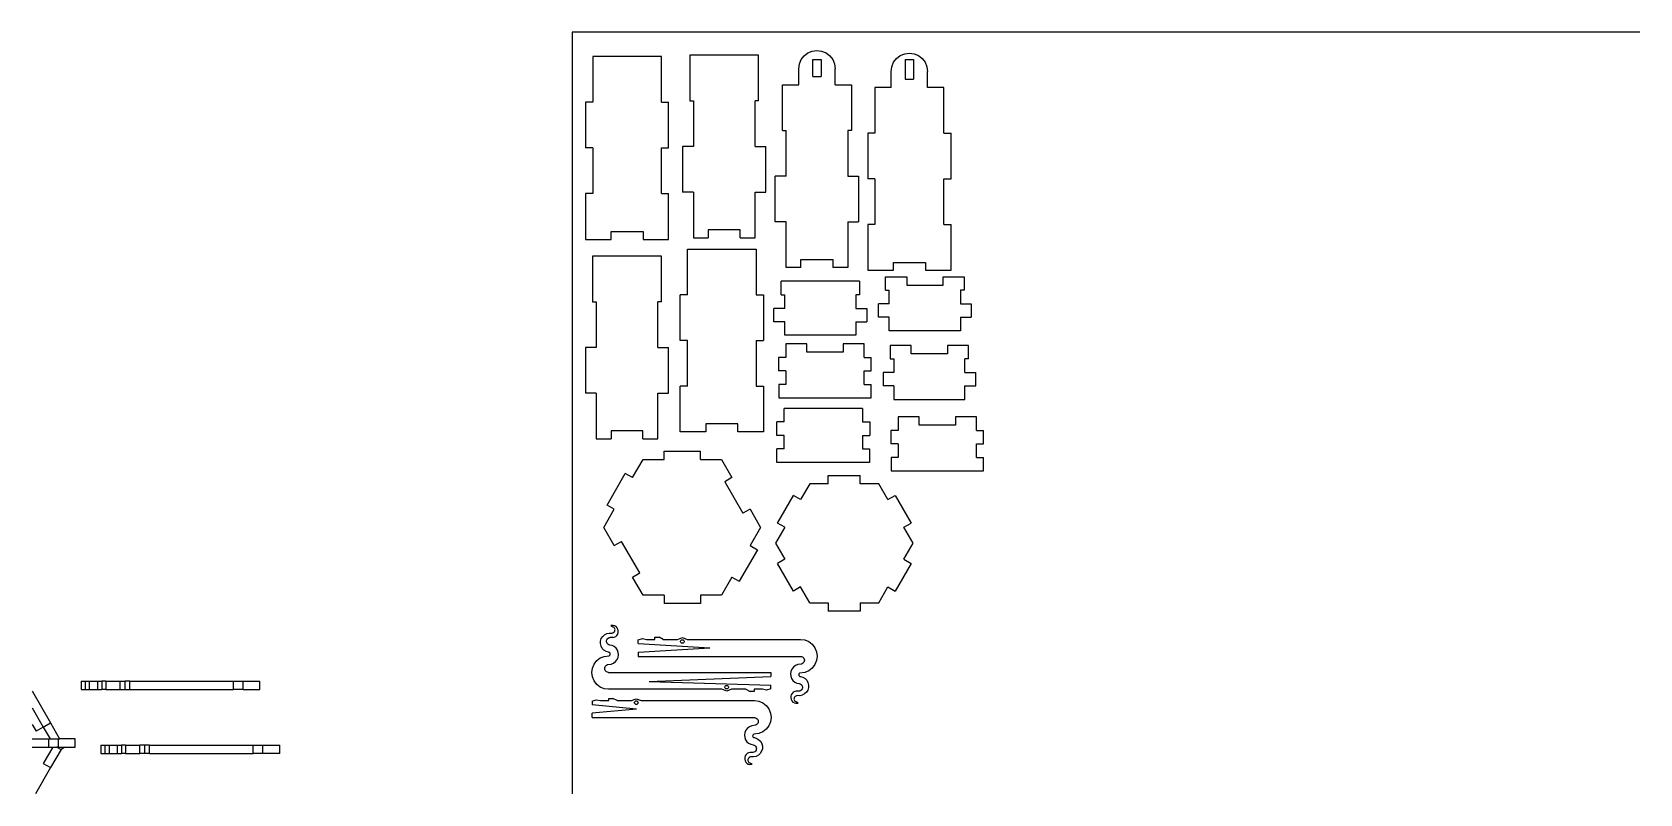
# Model space of a CAD drawing. Extents: x -12.1 to 12.1, y -5.9 to 5.6.
import ezdxf

# ---------------------------------------------------------------- set-up
doc = ezdxf.new("R2010")
doc.units = 0
doc.header["$MEASUREMENT"] = 0
doc.layers.get('0').update_dxf_attribs({"linetype": 'CONTINUOUS'})

msp = doc.modelspace()

# ---------------------------------------------------------------- linework, layer by layer
for p, q in [((-3.967, 5.605), (-3.967, -5.856)), ((12.091, 5.605), (-3.967, 5.605)), ((-0.358, 5.32), (-0.287, 5.329)), ((-0.287, 5.329), (-0.216, 5.32)), ((-2.625, 5.237), (-3.66, 5.237)), ((-3.66, 5.237), (-3.66, 4.55)), ((-2.625, 4.55), (-2.625, 5.237)), ((-2.199, 5.26), (-2.199, 4.572)), ((-1.164, 5.26), (-2.199, 5.26)), ((-1.164, 4.572), (-1.164, 5.26)), ((-0.561, 5.055), (-0.551, 5.126)), ((-0.551, 5.126), (-0.524, 5.192)), ((-0.524, 5.192), (-0.481, 5.249)), ((-0.481, 5.249), (-0.424, 5.292)), ((-0.424, 5.292), (-0.358, 5.32)), ((-0.35, 4.937), (-0.35, 5.192)), ((-0.35, 5.192), (-0.225, 5.192)), ((-0.225, 5.192), (-0.225, 4.937)), ((-0.216, 5.32), (-0.15, 5.292)), ((-0.15, 5.292), (-0.093, 5.249)), ((-0.093, 5.249), (-0.05, 5.192)), ((-0.05, 5.192), (-0.023, 5.126)), ((-0.023, 5.126), (-0.013, 5.055)), ((0.83, 5.014), (0.839, 5.085)), ((0.839, 5.085), (0.867, 5.151)), ((0.867, 5.151), (0.91, 5.208)), ((0.91, 5.208), (0.967, 5.251)), ((0.967, 5.251), (1.033, 5.279)), ((1.033, 5.279), (1.104, 5.288)), ((1.041, 5.193), (1.166, 5.193)), ((1.041, 5.193), (1.041, 4.896)), ((1.104, 5.288), (1.175, 5.279)), ((1.166, 5.193), (1.166, 4.896)), ((1.175, 5.279), (1.241, 5.251)), ((1.241, 5.251), (1.297, 5.208)), ((1.297, 5.208), (1.341, 5.151)), ((1.341, 5.151), (1.368, 5.085)), ((1.368, 5.085), (1.377, 5.014)), ((-0.561, 4.812), (-0.561, 5.055)), ((-0.35, 4.937), (-0.225, 4.937)), ((-0.013, 4.812), (-0.013, 5.055)), ((0.83, 4.771), (0.83, 5.014)), ((1.041, 4.896), (1.166, 4.896)), ((1.377, 4.771), (1.377, 5.014)), ((-0.805, 4.812), (-0.561, 4.812)), ((-0.805, 4.125), (-0.805, 4.812)), ((-0.013, 4.812), (0.231, 4.812)), ((0.231, 4.812), (0.231, 4.125)), ((0.83, 4.771), (0.586, 4.771)), ((0.586, 4.771), (0.586, 4.084)), ((1.621, 4.771), (1.377, 4.771)), ((1.621, 4.084), (1.621, 4.771)), ((-3.768, 4.55), (-3.768, 3.862)), ((-3.66, 4.55), (-3.768, 4.55)), ((-2.625, 4.55), (-2.517, 4.55)), ((-2.517, 3.862), (-2.517, 4.55)), ((-2.199, 4.572), (-2.145, 4.572)), ((-2.145, 4.572), (-2.145, 3.885)), ((-1.218, 3.885), (-1.218, 4.572)), ((-1.164, 4.572), (-1.218, 4.572)), ((-0.805, 4.125), (-0.75, 4.125)), ((-0.75, 3.437), (-0.75, 4.125)), ((0.176, 4.125), (0.176, 3.437)), ((0.231, 4.125), (0.176, 4.125)), ((-2.307, 3.885), (-2.307, 3.197)), ((-2.145, 3.885), (-2.307, 3.885)), ((-1.218, 3.885), (-1.056, 3.885)), ((-1.056, 3.197), (-1.056, 3.885)), ((0.586, 4.084), (0.478, 4.084)), ((0.478, 4.084), (0.478, 3.396)), ((1.621, 4.084), (1.73, 4.084)), ((1.73, 3.396), (1.73, 4.084)), ((-3.66, 3.862), (-3.768, 3.862)), ((-3.66, 3.862), (-3.66, 3.175)), ((-2.625, 3.175), (-2.625, 3.862)), ((-2.625, 3.862), (-2.517, 3.862)), ((-0.75, 3.437), (-0.913, 3.437)), ((-0.913, 2.75), (-0.913, 3.437)), ((0.176, 3.437), (0.339, 3.437)), ((0.339, 3.437), (0.339, 2.75)), ((0.586, 3.396), (0.478, 3.396)), ((0.586, 3.396), (0.586, 2.709)), ((1.621, 2.709), (1.621, 3.396)), ((1.621, 3.396), (1.73, 3.396)), ((-3.768, 3.175), (-3.768, 2.487)), ((-3.66, 3.175), (-3.768, 3.175)), ((-2.625, 3.175), (-2.517, 3.175)), ((-2.517, 2.487), (-2.517, 3.175)), ((-2.145, 3.197), (-2.307, 3.197)), ((-2.145, 3.197), (-2.145, 2.51)), ((-1.218, 2.51), (-1.218, 3.197)), ((-1.218, 3.197), (-1.056, 3.197)), ((-0.75, 2.75), (-0.913, 2.75)), ((-0.75, 2.062), (-0.75, 2.75)), ((0.176, 2.75), (0.176, 2.062)), ((0.176, 2.75), (0.339, 2.75)), ((0.478, 2.709), (0.478, 2.021)), ((0.586, 2.709), (0.478, 2.709)), ((1.621, 2.709), (1.73, 2.709)), ((1.73, 2.021), (1.73, 2.709)), ((-3.768, 2.487), (-3.383, 2.487)), ((-3.383, 2.487), (-3.383, 2.607)), ((-3.383, 2.607), (-2.902, 2.607)), ((-2.902, 2.607), (-2.902, 2.487)), ((-2.902, 2.487), (-2.517, 2.487)), ((-2.145, 2.51), (-1.922, 2.51)), ((-1.922, 2.63), (-1.922, 2.51)), ((-1.441, 2.63), (-1.922, 2.63)), ((-1.441, 2.51), (-1.441, 2.63)), ((-1.441, 2.51), (-1.218, 2.51)), ((-3.662, 2.234), (-3.662, 1.546)), ((-2.626, 2.234), (-3.662, 2.234)), ((-2.626, 1.546), (-2.626, 2.234)), ((-2.234, 2.34), (-1.199, 2.34)), ((-2.234, 1.653), (-2.234, 2.34)), ((-1.199, 2.34), (-1.199, 1.653)), ((-0.527, 2.062), (-0.527, 2.182)), ((-0.527, 2.182), (-0.047, 2.182)), ((-0.047, 2.182), (-0.047, 2.062)), ((-0.527, 2.062), (-0.75, 2.062)), ((0.176, 2.062), (-0.047, 2.062)), ((0.478, 2.021), (0.864, 2.021)), ((0.864, 2.021), (0.864, 2.141)), ((0.864, 2.141), (1.344, 2.141)), ((1.344, 2.141), (1.344, 2.021)), ((1.344, 2.021), (1.73, 2.021)), ((-0.825, 1.652), (-0.825, 1.856)), ((0.354, 1.856), (-0.825, 1.856)), ((0.354, 1.856), (0.354, 1.652)), ((0.747, 1.925), (1.063, 1.925)), ((0.747, 1.722), (0.747, 1.925)), ((0.747, 1.722), (0.801, 1.722)), ((0.801, 1.519), (0.801, 1.722)), ((1.063, 1.925), (1.063, 1.8)), ((1.063, 1.8), (1.611, 1.8)), ((1.611, 1.8), (1.611, 1.925)), ((1.611, 1.925), (1.927, 1.925)), ((1.873, 1.722), (1.873, 1.519)), ((1.927, 1.722), (1.873, 1.722)), ((1.927, 1.925), (1.927, 1.722)), ((-3.662, 1.546), (-3.607, 1.546)), ((-3.607, 1.546), (-3.607, 0.859)), ((-2.681, 0.859), (-2.681, 1.546)), ((-2.626, 1.546), (-2.681, 1.546)), ((-2.342, 0.965), (-2.342, 1.653)), ((-2.234, 1.653), (-2.342, 1.653)), ((-1.199, 1.653), (-1.091, 1.653)), ((-1.091, 1.653), (-1.091, 0.965)), ((-0.825, 1.652), (-0.771, 1.652)), ((-0.771, 1.449), (-0.771, 1.652)), ((0.3, 1.652), (0.3, 1.449)), ((0.354, 1.652), (0.3, 1.652)), ((0.639, 1.316), (0.639, 1.519)), ((0.801, 1.519), (0.639, 1.519)), ((1.873, 1.519), (2.035, 1.519)), ((2.035, 1.519), (2.035, 1.316)), ((-0.933, 1.246), (-0.933, 1.449)), ((-0.771, 1.449), (-0.933, 1.449)), ((-0.771, 1.246), (-0.933, 1.246)), ((-0.771, 1.043), (-0.771, 1.246)), ((0.3, 1.449), (0.463, 1.449)), ((0.3, 1.246), (0.3, 1.043)), ((0.3, 1.246), (0.463, 1.246)), ((0.463, 1.449), (0.463, 1.246)), ((0.801, 1.316), (0.639, 1.316)), ((0.801, 1.113), (0.801, 1.316)), ((1.873, 1.316), (1.873, 1.113)), ((1.873, 1.316), (2.035, 1.316)), ((0.3, 1.043), (-0.771, 1.043)), ((1.873, 1.113), (0.801, 1.113)), ((-3.77, 0.859), (-3.77, 0.171)), ((-3.607, 0.859), (-3.77, 0.859)), ((-2.681, 0.859), (-2.518, 0.859)), ((-2.518, 0.171), (-2.518, 0.859)), ((-2.234, 0.965), (-2.342, 0.965)), ((-2.234, 0.278), (-2.234, 0.965)), ((-1.199, 0.965), (-1.199, 0.278)), ((-1.199, 0.965), (-1.091, 0.965)), ((-0.756, 0.913), (-0.756, 0.71)), ((-0.44, 0.913), (-0.756, 0.913)), ((-0.44, 0.788), (-0.44, 0.913)), ((0.107, 0.788), (-0.44, 0.788)), ((0.423, 0.913), (0.107, 0.913)), ((0.107, 0.913), (0.107, 0.788)), ((0.423, 0.71), (0.423, 0.913)), ((0.815, 0.892), (0.815, 0.689)), ((1.131, 0.892), (0.815, 0.892)), ((1.131, 0.767), (1.131, 0.892)), ((1.678, 0.767), (1.131, 0.767)), ((1.994, 0.892), (1.678, 0.892)), ((1.678, 0.892), (1.678, 0.767)), ((1.994, 0.689), (1.994, 0.892)), ((-0.864, 0.71), (-0.864, 0.507)), ((-0.756, 0.71), (-0.864, 0.71)), ((-0.756, 0.507), (-0.864, 0.507)), ((-0.756, 0.507), (-0.756, 0.304)), ((0.423, 0.71), (0.531, 0.71)), ((0.423, 0.304), (0.423, 0.507)), ((0.423, 0.507), (0.531, 0.507)), ((0.531, 0.507), (0.531, 0.71)), ((0.707, 0.485), (0.707, 0.282)), ((0.869, 0.485), (0.707, 0.485)), ((0.815, 0.689), (0.869, 0.689)), ((0.869, 0.689), (0.869, 0.485)), ((1.94, 0.485), (1.94, 0.689)), ((1.994, 0.689), (1.94, 0.689)), ((1.94, 0.485), (2.103, 0.485)), ((2.103, 0.282), (2.103, 0.485)), ((-2.342, -0.41), (-2.342, 0.278)), ((-2.234, 0.278), (-2.342, 0.278)), ((-1.199, 0.278), (-1.091, 0.278)), ((-1.091, 0.278), (-1.091, -0.41)), ((-0.858, 0.304), (-0.858, 0.101)), ((-0.756, 0.304), (-0.858, 0.304)), ((0.423, 0.304), (0.531, 0.304)), ((0.531, 0.101), (0.531, 0.304)), ((0.869, 0.282), (0.707, 0.282)), ((0.869, 0.282), (0.869, 0.079)), ((1.94, 0.079), (1.94, 0.282)), ((1.94, 0.282), (2.103, 0.282)), ((-3.607, 0.171), (-3.77, 0.171)), ((-3.607, 0.171), (-3.607, -0.516)), ((-2.681, -0.516), (-2.681, 0.171)), ((-2.681, 0.171), (-2.518, 0.171)), ((-0.858, 0.101), (0.531, 0.101)), ((0.869, 0.079), (1.94, 0.079)), ((-0.78, -0.261), (-0.78, -0.058)), ((0.4, -0.058), (-0.78, -0.058)), ((0.4, -0.058), (0.4, -0.261)), ((0.933, -0.185), (0.933, -0.389)), ((1.249, -0.185), (0.933, -0.185)), ((1.249, -0.31), (1.249, -0.185)), ((2.112, -0.185), (1.796, -0.185)), ((1.796, -0.185), (1.796, -0.31)), ((2.112, -0.389), (2.112, -0.185)), ((-3.384, -0.396), (-3.384, -0.516)), ((-2.904, -0.396), (-3.384, -0.396)), ((-2.904, -0.516), (-2.904, -0.396)), ((-1.957, -0.41), (-2.342, -0.41)), ((-1.957, -0.29), (-1.957, -0.41)), ((-1.476, -0.29), (-1.957, -0.29)), ((-1.476, -0.41), (-1.476, -0.29)), ((-1.091, -0.41), (-1.476, -0.41)), ((-0.888, -0.464), (-0.888, -0.261)), ((-0.78, -0.261), (-0.888, -0.261)), ((-0.78, -0.464), (-0.888, -0.464)), ((-0.78, -0.667), (-0.78, -0.464)), ((0.4, -0.261), (0.508, -0.261)), ((0.4, -0.464), (0.4, -0.667)), ((0.4, -0.464), (0.508, -0.464)), ((0.508, -0.261), (0.508, -0.464)), ((0.824, -0.389), (0.824, -0.592)), ((0.933, -0.389), (0.824, -0.389)), ((1.796, -0.31), (1.249, -0.31)), ((2.112, -0.389), (2.22, -0.389)), ((2.22, -0.592), (2.22, -0.389)), ((-3.607, -0.516), (-3.384, -0.516)), ((-2.904, -0.516), (-2.681, -0.516)), ((-2.587, -0.825), (-2.587, -0.7)), ((-2.587, -0.7), (-2.039, -0.7)), ((-2.039, -0.825), (-2.039, -0.7)), ((-0.78, -0.667), (-0.888, -0.667)), ((-0.888, -0.87), (-0.888, -0.667)), ((0.4, -0.667), (0.502, -0.667)), ((0.502, -0.667), (0.502, -0.87)), ((0.933, -0.592), (0.824, -0.592)), ((0.933, -0.592), (0.933, -0.795)), ((2.112, -0.795), (2.112, -0.592)), ((2.112, -0.592), (2.22, -0.592)), ((-3.061, -1.098), (-2.903, -0.825)), ((-2.903, -0.825), (-2.587, -0.825)), ((-2.039, -0.825), (-1.723, -0.825)), ((-1.723, -0.825), (-1.565, -1.098)), ((0.502, -0.87), (-0.888, -0.87)), ((0.831, -0.795), (0.831, -0.998)), ((0.933, -0.795), (0.831, -0.795)), ((2.112, -0.795), (2.22, -0.795)), ((2.22, -0.998), (2.22, -0.795)), ((-3.443, -1.51), (-3.169, -1.036)), ((-3.061, -1.098), (-3.169, -1.036)), ((-1.565, -1.098), (-1.674, -1.161)), ((-1.674, -1.161), (-1.4, -1.635)), ((-0.393, -1.189), (-0.532, -1.429)), ((-0.116, -1.189), (-0.393, -1.189)), ((-0.116, -1.189), (-0.116, -1.064)), ((-0.116, -1.064), (0.364, -1.064)), ((0.364, -1.189), (0.364, -1.064)), ((0.642, -1.189), (0.364, -1.189)), ((0.78, -1.429), (0.642, -1.189)), ((0.831, -0.998), (2.22, -0.998)), ((-0.881, -1.783), (-0.64, -1.367)), ((-0.532, -1.429), (-0.64, -1.367)), ((0.78, -1.429), (0.889, -1.367)), ((0.889, -1.367), (1.129, -1.783)), ((-3.493, -1.846), (-3.335, -1.572)), ((-3.335, -1.572), (-3.443, -1.51)), ((-1.292, -1.572), (-1.4, -1.635)), ((-1.292, -1.572), (-1.134, -1.846)), ((-3.335, -2.12), (-3.493, -1.846)), ((-1.134, -1.846), (-1.292, -2.12)), ((-0.772, -1.845), (-0.911, -2.085)), ((-0.772, -1.845), (-0.881, -1.783)), ((1.021, -1.845), (1.129, -1.783)), ((1.159, -2.085), (1.021, -1.845)), ((-3.335, -2.12), (-3.226, -2.057)), ((-2.953, -2.531), (-3.226, -2.057)), ((-1.292, -2.12), (-1.183, -2.182)), ((-0.911, -2.085), (-0.772, -2.326)), ((1.021, -2.326), (1.159, -2.085)), ((-1.183, -2.182), (-1.457, -2.656)), ((-0.772, -2.326), (-0.881, -2.388)), ((-0.64, -2.804), (-0.881, -2.388)), ((1.129, -2.388), (0.889, -2.804)), ((1.021, -2.326), (1.129, -2.388)), ((-3.061, -2.594), (-2.953, -2.531)), ((-2.903, -2.868), (-3.061, -2.594)), ((-1.565, -2.594), (-1.723, -2.868)), ((-1.565, -2.594), (-1.457, -2.656)), ((-2.587, -2.868), (-2.903, -2.868)), ((-2.587, -2.868), (-2.587, -2.993)), ((-1.723, -2.868), (-2.039, -2.868)), ((-2.039, -2.868), (-2.039, -2.993)), ((-0.532, -2.742), (-0.64, -2.804)), ((-0.393, -2.982), (-0.532, -2.742)), ((0.642, -2.982), (0.78, -2.742)), ((0.78, -2.742), (0.889, -2.804)), ((-2.039, -2.993), (-2.587, -2.993)), ((-0.393, -2.982), (-0.116, -2.982)), ((-0.116, -2.982), (-0.116, -3.107)), ((0.364, -3.107), (-0.116, -3.107)), ((0.364, -2.982), (0.642, -2.982)), ((0.364, -2.982), (0.364, -3.107)), ((-3.352, -3.321), (-3.387, -3.325)), ((-3.387, -3.325), (-3.356, -3.341)), ((-3.346, -3.346), (-3.356, -3.341)), ((-3.329, -3.328), (-3.352, -3.321)), ((-3.337, -3.353), (-3.346, -3.346)), ((-3.331, -3.362), (-3.337, -3.353)), ((-3.326, -3.373), (-3.331, -3.362)), ((-3.309, -3.34), (-3.329, -3.328)), ((-3.324, -3.384), (-3.326, -3.373)), ((-3.325, -3.395), (-3.324, -3.384)), ((-3.292, -3.358), (-3.309, -3.34)), ((-3.281, -3.38), (-3.292, -3.358)), ((-3.275, -3.403), (-3.281, -3.38)), ((-3.542, -3.596), (-3.541, -3.557)), ((-3.534, -3.633), (-3.542, -3.596)), ((-3.541, -3.557), (-3.53, -3.521)), ((-3.53, -3.521), (-3.509, -3.488)), ((-3.509, -3.488), (-3.481, -3.462)), ((-3.481, -3.462), (-3.448, -3.444)), ((-3.451, -3.567), (-3.45, -3.551)), ((-3.447, -3.581), (-3.451, -3.567)), ((-3.45, -3.551), (-3.446, -3.537)), ((-3.448, -3.444), (-3.41, -3.436)), ((-3.44, -3.595), (-3.447, -3.581)), ((-3.446, -3.537), (-3.438, -3.524)), ((-3.43, -3.606), (-3.44, -3.595)), ((-3.438, -3.524), (-3.427, -3.514)), ((-3.417, -3.614), (-3.43, -3.606)), ((-3.427, -3.514), (-3.413, -3.506)), ((-3.402, -3.619), (-3.417, -3.614)), ((-3.413, -3.506), (-3.398, -3.503)), ((-3.41, -3.436), (-3.372, -3.437)), ((-3.367, -3.625), (-3.402, -3.619)), ((-3.359, -3.504), (-3.398, -3.503)), ((-3.372, -3.437), (-3.361, -3.435)), ((-3.335, -3.641), (-3.367, -3.625)), ((-3.361, -3.435), (-3.35, -3.431)), ((-3.359, -3.504), (-3.335, -3.499)), ((-3.35, -3.431), (-3.341, -3.424)), ((-3.341, -3.424), (-3.333, -3.416)), ((-3.335, -3.499), (-3.314, -3.488)), ((-3.333, -3.416), (-3.328, -3.406)), ((-3.328, -3.406), (-3.325, -3.395)), ((-3.314, -3.488), (-3.296, -3.471)), ((-3.296, -3.471), (-3.283, -3.451)), ((-3.283, -3.451), (-3.276, -3.427)), ((-3.276, -3.427), (-3.275, -3.403)), ((-2.975, -3.541), (-2.912, -3.521)), ((-2.975, -3.595), (-2.975, -3.541)), ((-2.975, -3.595), (-1.898, -3.659)), ((-2.912, -3.521), (-2.85, -3.532)), ((-2.85, -3.532), (-2.725, -3.532)), ((-2.725, -3.532), (-2.725, -3.5)), ((-2.725, -3.5), (-2.662, -3.5)), ((-2.6, -3.532), (-2.662, -3.5)), ((-2.6, -3.532), (-2.384, -3.532)), ((-2.384, -3.532), (-2.311, -3.503)), ((-2.338, -3.564), (-2.337, -3.557)), ((-2.337, -3.571), (-2.338, -3.564)), ((-2.337, -3.557), (-2.334, -3.55)), ((-2.334, -3.577), (-2.337, -3.571)), ((-2.334, -3.55), (-2.33, -3.545)), ((-2.33, -3.583), (-2.334, -3.577)), ((-2.33, -3.545), (-2.325, -3.541)), ((-2.325, -3.587), (-2.33, -3.583)), ((-2.325, -3.541), (-2.318, -3.538)), ((-2.318, -3.589), (-2.325, -3.587)), ((-2.318, -3.538), (-2.311, -3.537)), ((-2.311, -3.59), (-2.318, -3.589)), ((-2.311, -3.503), (-2.239, -3.532)), ((-2.311, -3.537), (-2.304, -3.538)), ((-2.304, -3.589), (-2.311, -3.59)), ((-2.304, -3.538), (-2.298, -3.541)), ((-2.298, -3.587), (-2.304, -3.589)), ((-2.298, -3.541), (-2.292, -3.545)), ((-2.292, -3.583), (-2.298, -3.587)), ((-2.292, -3.545), (-2.288, -3.55)), ((-2.288, -3.577), (-2.292, -3.583)), ((-2.288, -3.55), (-2.286, -3.557)), ((-2.286, -3.571), (-2.288, -3.577)), ((-2.286, -3.557), (-2.285, -3.564)), ((-2.285, -3.564), (-2.286, -3.571)), ((-2.239, -3.532), (-0.535, -3.532)), ((-0.535, -3.532), (-0.47, -3.54)), ((-0.47, -3.54), (-0.409, -3.566)), ((-0.409, -3.566), (-0.357, -3.606)), ((-0.357, -3.606), (-0.317, -3.658)), ((-3.639, -3.904), (-3.599, -3.852)), ((-3.599, -3.852), (-3.547, -3.812)), ((-3.547, -3.812), (-3.486, -3.787)), ((-3.516, -3.667), (-3.534, -3.633)), ((-3.49, -3.695), (-3.516, -3.667)), ((-3.457, -3.715), (-3.49, -3.695)), ((-3.486, -3.787), (-3.414, -3.777)), ((-3.42, -3.726), (-3.457, -3.715)), ((-3.414, -3.727), (-3.42, -3.726)), ((-3.408, -3.73), (-3.414, -3.727)), ((-3.414, -3.777), (-3.408, -3.775)), ((-3.402, -3.734), (-3.408, -3.73)), ((-3.408, -3.775), (-3.402, -3.77)), ((-3.398, -3.739), (-3.402, -3.734)), ((-3.402, -3.77), (-3.398, -3.765)), ((-3.396, -3.745), (-3.398, -3.739)), ((-3.398, -3.765), (-3.396, -3.759)), ((-3.395, -3.752), (-3.396, -3.745)), ((-3.396, -3.759), (-3.395, -3.752)), ((-3.347, -3.891), (-3.317, -3.867)), ((-3.308, -3.665), (-3.335, -3.641)), ((-3.317, -3.867), (-3.293, -3.837)), ((-3.288, -3.694), (-3.308, -3.665)), ((-3.293, -3.837), (-3.279, -3.802)), ((-3.276, -3.728), (-3.288, -3.694)), ((-3.279, -3.802), (-3.274, -3.764)), ((-3.274, -3.764), (-3.276, -3.728)), ((-2.975, -3.723), (-1.898, -3.659)), ((-2.975, -3.723), (-2.975, -3.787)), ((-2.975, -3.787), (-0.535, -3.787)), ((-0.535, -3.787), (-0.52, -3.789)), ((-0.52, -3.789), (-0.506, -3.795)), ((-0.506, -3.795), (-0.494, -3.804)), ((-0.494, -3.804), (-0.484, -3.816)), ((-0.484, -3.816), (-0.478, -3.83)), ((-0.478, -3.861), (-0.484, -3.875)), ((-0.478, -3.83), (-0.476, -3.846)), ((-0.476, -3.846), (-0.478, -3.861)), ((-0.317, -3.658), (-0.291, -3.719)), ((-0.291, -3.85), (-0.317, -3.911)), ((-0.291, -3.719), (-0.283, -3.784)), ((-0.283, -3.784), (-0.291, -3.85)), ((-3.673, -4.031), (-3.664, -3.965)), ((-3.664, -4.096), (-3.673, -4.031)), ((-3.664, -3.965), (-3.639, -3.904)), ((-3.639, -4.157), (-3.664, -4.096)), ((-3.479, -3.969), (-3.477, -3.954)), ((-3.477, -3.985), (-3.479, -3.969)), ((-3.477, -3.954), (-3.472, -3.94)), ((-3.472, -3.999), (-3.477, -3.985)), ((-3.472, -3.94), (-3.462, -3.928)), ((-3.462, -4.011), (-3.472, -3.999)), ((-3.462, -3.928), (-3.45, -3.918)), ((-3.45, -4.02), (-3.462, -4.011)), ((-3.45, -3.918), (-3.436, -3.912)), ((-3.436, -4.026), (-3.45, -4.02)), ((-3.436, -3.912), (-3.382, -3.905)), ((-3.42, -4.028), (-3.436, -4.026)), ((-3.42, -4.028), (-0.981, -4.028)), ((-3.382, -3.905), (-3.347, -3.891)), ((-2.811, -4.166), (-0.981, -4.092)), ((-0.981, -4.028), (-0.981, -4.092)), ((-0.677, -4.013), (-0.682, -4.051)), ((-0.682, -4.051), (-0.679, -4.087)), ((-0.679, -4.087), (-0.668, -4.121)), ((-0.662, -3.978), (-0.677, -4.013)), ((-0.639, -3.948), (-0.662, -3.978)), ((-0.609, -3.924), (-0.639, -3.948)), ((-0.573, -3.91), (-0.609, -3.924)), ((-0.52, -3.903), (-0.573, -3.91)), ((-0.56, -4.056), (-0.561, -4.063)), ((-0.561, -4.063), (-0.56, -4.07)), ((-0.558, -4.05), (-0.56, -4.056)), ((-0.56, -4.07), (-0.558, -4.076)), ((-0.554, -4.045), (-0.558, -4.05)), ((-0.558, -4.076), (-0.554, -4.081)), ((-0.548, -4.04), (-0.554, -4.045)), ((-0.554, -4.081), (-0.548, -4.085)), ((-0.542, -4.038), (-0.548, -4.04)), ((-0.548, -4.085), (-0.542, -4.088)), ((-0.47, -4.028), (-0.542, -4.038)), ((-0.542, -4.088), (-0.535, -4.089)), ((-0.535, -4.089), (-0.499, -4.1)), ((-0.506, -3.897), (-0.52, -3.903)), ((-0.494, -3.887), (-0.506, -3.897)), ((-0.499, -4.1), (-0.466, -4.12)), ((-0.484, -3.875), (-0.494, -3.887)), ((-0.409, -4.003), (-0.47, -4.028)), ((-0.357, -3.963), (-0.409, -4.003)), ((-0.317, -3.911), (-0.357, -3.963)), ((-12.091, -4.311), (-12.088, -4.315)), ((-12.091, -4.317), (-12.088, -4.315)), ((-12.088, -4.315), (-11.815, -4.789)), ((-11.356, -4.159), (-11.356, -4.284)), ((-11.356, -4.159), (-11.294, -4.159)), ((-11.356, -4.284), (-11.294, -4.284)), ((-11.294, -4.159), (-11.294, -4.284)), ((-11.294, -4.159), (-11.231, -4.159)), ((-11.294, -4.284), (-11.231, -4.284)), ((-11.231, -4.159), (-11.231, -4.284)), ((-11.231, -4.159), (-11.106, -4.159)), ((-11.231, -4.284), (-11.106, -4.284)), ((-11.106, -4.159), (-11.106, -4.284)), ((-11.106, -4.159), (-11.044, -4.159)), ((-11.106, -4.284), (-11.044, -4.284)), ((-11.044, -4.159), (-11.044, -4.284)), ((-10.981, -4.159), (-11.044, -4.159)), ((-10.981, -4.284), (-11.044, -4.284)), ((-10.981, -4.159), (-10.981, -4.284)), ((-10.981, -4.159), (-10.765, -4.159)), ((-10.981, -4.284), (-10.765, -4.284)), ((-10.765, -4.159), (-10.765, -4.154)), ((-10.765, -4.284), (-10.765, -4.159)), ((-10.765, -4.159), (-10.692, -4.159)), ((-10.765, -4.284), (-10.692, -4.284)), ((-10.692, -4.284), (-10.692, -4.159)), ((-10.62, -4.159), (-10.692, -4.159)), ((-10.692, -4.284), (-10.62, -4.284)), ((-10.62, -4.284), (-10.62, -4.159)), ((-10.62, -4.159), (-9.063, -4.159)), ((-10.62, -4.284), (-9.063, -4.284)), ((-9.063, -4.284), (-9.063, -4.159)), ((-9.063, -4.159), (-8.916, -4.159)), ((-8.916, -4.284), (-9.063, -4.284)), ((-8.916, -4.284), (-8.916, -4.159)), ((-8.916, -4.159), (-8.664, -4.159)), ((-8.916, -4.284), (-8.664, -4.284)), ((-8.664, -4.284), (-8.664, -4.159)), ((-3.599, -4.209), (-3.639, -4.157)), ((-3.547, -4.249), (-3.599, -4.209)), ((-3.486, -4.275), (-3.547, -4.249)), ((-3.42, -4.283), (-3.486, -4.275)), ((-1.717, -4.283), (-3.42, -4.283)), ((-2.811, -4.166), (-0.981, -4.22)), ((-1.644, -4.312), (-1.717, -4.283)), ((-1.671, -4.251), (-1.67, -4.244)), ((-1.67, -4.258), (-1.671, -4.251)), ((-1.67, -4.244), (-1.668, -4.238)), ((-1.668, -4.265), (-1.67, -4.258)), ((-1.668, -4.238), (-1.663, -4.232)), ((-1.663, -4.27), (-1.668, -4.265)), ((-1.663, -4.232), (-1.658, -4.228)), ((-1.658, -4.274), (-1.663, -4.27)), ((-1.658, -4.228), (-1.651, -4.226)), ((-1.651, -4.277), (-1.658, -4.274)), ((-1.651, -4.226), (-1.644, -4.225)), ((-1.644, -4.278), (-1.651, -4.277)), ((-1.644, -4.225), (-1.638, -4.226)), ((-1.638, -4.277), (-1.644, -4.278)), ((-1.572, -4.283), (-1.644, -4.312)), ((-1.638, -4.226), (-1.631, -4.228)), ((-1.631, -4.274), (-1.638, -4.277)), ((-1.631, -4.228), (-1.626, -4.232)), ((-1.626, -4.27), (-1.631, -4.274)), ((-1.626, -4.232), (-1.621, -4.238)), ((-1.621, -4.265), (-1.626, -4.27)), ((-1.621, -4.238), (-1.619, -4.244)), ((-1.619, -4.258), (-1.621, -4.265)), ((-1.619, -4.244), (-1.618, -4.251)), ((-1.618, -4.251), (-1.619, -4.258)), ((-1.356, -4.283), (-1.572, -4.283)), ((-1.356, -4.283), (-1.293, -4.315)), ((-1.231, -4.315), (-1.293, -4.315)), ((-1.231, -4.283), (-1.231, -4.315)), ((-1.106, -4.283), (-1.231, -4.283)), ((-1.043, -4.294), (-1.106, -4.283)), ((-0.981, -4.274), (-1.043, -4.294)), ((-0.981, -4.274), (-0.981, -4.22)), ((-0.66, -4.344), (-0.672, -4.364)), ((-0.668, -4.121), (-0.648, -4.15)), ((-0.642, -4.327), (-0.66, -4.344)), ((-0.648, -4.15), (-0.621, -4.174)), ((-0.62, -4.316), (-0.642, -4.327)), ((-0.621, -4.174), (-0.589, -4.19)), ((-0.597, -4.311), (-0.62, -4.316)), ((-0.557, -4.312), (-0.597, -4.311)), ((-0.589, -4.19), (-0.553, -4.196)), ((-0.543, -4.309), (-0.557, -4.312)), ((-0.553, -4.196), (-0.539, -4.201)), ((-0.529, -4.301), (-0.543, -4.309)), ((-0.539, -4.201), (-0.526, -4.209)), ((-0.518, -4.291), (-0.529, -4.301)), ((-0.526, -4.209), (-0.516, -4.22)), ((-0.51, -4.278), (-0.518, -4.291)), ((-0.516, -4.22), (-0.508, -4.234)), ((-0.506, -4.264), (-0.51, -4.278)), ((-0.508, -4.234), (-0.505, -4.248)), ((-0.505, -4.248), (-0.506, -4.264)), ((-0.446, -4.327), (-0.474, -4.353)), ((-0.466, -4.12), (-0.44, -4.148)), ((-0.426, -4.294), (-0.446, -4.327)), ((-0.44, -4.148), (-0.422, -4.182)), ((-0.415, -4.258), (-0.426, -4.294)), ((-0.422, -4.182), (-0.414, -4.219)), ((-0.414, -4.219), (-0.415, -4.258)), ((-12.091, -4.561), (-11.923, -4.852)), ((-3.668, -4.463), (-3.605, -4.443)), ((-3.668, -4.463), (-3.668, -4.517)), ((-3.001, -4.581), (-3.668, -4.517)), ((-3.001, -4.581), (-3.668, -4.644)), ((-3.605, -4.443), (-3.543, -4.453)), ((-3.543, -4.453), (-3.418, -4.453)), ((-3.418, -4.422), (-3.355, -4.422)), ((-3.418, -4.453), (-3.418, -4.422)), ((-3.293, -4.453), (-3.355, -4.422)), ((-3.293, -4.453), (-3.077, -4.453)), ((-3.077, -4.453), (-3.004, -4.424)), ((-3.031, -4.485), (-3.03, -4.478)), ((-3.03, -4.492), (-3.031, -4.485)), ((-3.03, -4.478), (-3.028, -4.472)), ((-3.028, -4.498), (-3.03, -4.492)), ((-3.028, -4.472), (-3.023, -4.466)), ((-3.023, -4.504), (-3.028, -4.498)), ((-3.023, -4.466), (-3.018, -4.462)), ((-3.018, -4.508), (-3.023, -4.504)), ((-3.018, -4.462), (-3.011, -4.459)), ((-3.011, -4.511), (-3.018, -4.508)), ((-3.011, -4.459), (-3.004, -4.458)), ((-3.004, -4.512), (-3.011, -4.511)), ((-3.004, -4.424), (-2.932, -4.453)), ((-3.004, -4.458), (-2.998, -4.459)), ((-2.998, -4.511), (-3.004, -4.512)), ((-2.998, -4.459), (-2.991, -4.462)), ((-2.991, -4.508), (-2.998, -4.511)), ((-2.991, -4.462), (-2.986, -4.466)), ((-2.986, -4.504), (-2.991, -4.508)), ((-2.986, -4.466), (-2.981, -4.472)), ((-2.981, -4.498), (-2.986, -4.504)), ((-2.981, -4.472), (-2.979, -4.478)), ((-2.979, -4.492), (-2.981, -4.498)), ((-2.979, -4.478), (-2.978, -4.485)), ((-2.978, -4.485), (-2.979, -4.492)), ((-2.932, -4.453), (-1.228, -4.453)), ((-1.228, -4.453), (-1.163, -4.462)), ((-1.163, -4.462), (-1.102, -4.487)), ((-1.102, -4.487), (-1.05, -4.527)), ((-1.05, -4.527), (-1.01, -4.579)), ((-1.01, -4.579), (-0.984, -4.64)), ((-0.672, -4.364), (-0.68, -4.388)), ((-0.68, -4.388), (-0.68, -4.412)), ((-0.68, -4.412), (-0.675, -4.435)), ((-0.675, -4.435), (-0.664, -4.457)), ((-0.664, -4.457), (-0.647, -4.475)), ((-0.647, -4.475), (-0.626, -4.487)), ((-0.631, -4.42), (-0.632, -4.431)), ((-0.632, -4.431), (-0.63, -4.442)), ((-0.628, -4.409), (-0.631, -4.42)), ((-0.63, -4.442), (-0.625, -4.453)), ((-0.622, -4.399), (-0.628, -4.409)), ((-0.626, -4.487), (-0.603, -4.494)), ((-0.625, -4.453), (-0.619, -4.462)), ((-0.615, -4.391), (-0.622, -4.399)), ((-0.619, -4.462), (-0.61, -4.469)), ((-0.606, -4.384), (-0.615, -4.391)), ((-0.61, -4.469), (-0.6, -4.474)), ((-0.595, -4.38), (-0.606, -4.384)), ((-0.603, -4.494), (-0.569, -4.49)), ((-0.569, -4.49), (-0.6, -4.474)), ((-0.584, -4.378), (-0.595, -4.38)), ((-0.546, -4.379), (-0.584, -4.378)), ((-0.508, -4.371), (-0.546, -4.379)), ((-0.474, -4.353), (-0.508, -4.371)), ((-12.091, -4.811), (-12.031, -4.914)), ((-11.923, -4.852), (-11.815, -4.789)), ((-11.815, -4.789), (-11.678, -5.027)), ((-3.668, -4.708), (-3.668, -4.644)), ((-3.668, -4.708), (-1.228, -4.708)), ((-1.266, -4.831), (-1.302, -4.846)), ((-1.213, -4.824), (-1.266, -4.831)), ((-1.228, -4.708), (-1.213, -4.71)), ((-1.213, -4.71), (-1.199, -4.716)), ((-1.199, -4.818), (-1.213, -4.824)), ((-1.199, -4.716), (-1.187, -4.725)), ((-1.187, -4.809), (-1.199, -4.818)), ((-1.187, -4.725), (-1.177, -4.737)), ((-1.177, -4.796), (-1.187, -4.809)), ((-1.177, -4.737), (-1.171, -4.752)), ((-1.171, -4.782), (-1.177, -4.796)), ((-1.171, -4.752), (-1.169, -4.767)), ((-1.169, -4.767), (-1.171, -4.782)), ((-1.01, -4.832), (-1.05, -4.884)), ((-0.984, -4.771), (-1.01, -4.832)), ((-0.984, -4.64), (-0.976, -4.706)), ((-0.976, -4.706), (-0.984, -4.771)), ((-12.091, -5.027), (-11.841, -5.027)), ((-11.923, -4.852), (-12.031, -4.914)), ((-11.923, -4.852), (-11.822, -5.027)), ((-11.841, -5.152), (-11.841, -5.027)), ((-11.841, -5.027), (-11.822, -5.027)), ((-11.822, -5.027), (-11.694, -5.027)), ((-11.694, -5.152), (-11.694, -5.027)), ((-11.694, -5.027), (-11.678, -5.027)), ((-11.442, -5.027), (-11.678, -5.027)), ((-11.442, -5.152), (-11.442, -5.027)), ((-1.37, -4.935), (-1.375, -4.973)), ((-1.375, -4.973), (-1.373, -5.008)), ((-1.373, -5.008), (-1.361, -5.042)), ((-1.355, -4.899), (-1.37, -4.935)), ((-1.361, -5.042), (-1.341, -5.072)), ((-1.332, -4.869), (-1.355, -4.899)), ((-1.341, -5.072), (-1.314, -5.095)), ((-1.302, -4.846), (-1.332, -4.869)), ((-1.253, -4.977), (-1.254, -4.984)), ((-1.254, -4.984), (-1.253, -4.991)), ((-1.251, -4.971), (-1.253, -4.977)), ((-1.253, -4.991), (-1.251, -4.997)), ((-1.247, -4.966), (-1.251, -4.971)), ((-1.251, -4.997), (-1.247, -5.002)), ((-1.241, -4.962), (-1.247, -4.966)), ((-1.247, -5.002), (-1.241, -5.006)), ((-1.235, -4.959), (-1.241, -4.962)), ((-1.241, -5.006), (-1.235, -5.009)), ((-1.163, -4.95), (-1.235, -4.959)), ((-1.235, -5.009), (-1.228, -5.01)), ((-1.228, -5.01), (-1.192, -5.021)), ((-1.192, -5.021), (-1.159, -5.041)), ((-1.102, -4.924), (-1.163, -4.95)), ((-1.159, -5.041), (-1.133, -5.069)), ((-1.133, -5.069), (-1.115, -5.103)), ((-1.05, -4.884), (-1.102, -4.924)), ((-12.091, -5.152), (-11.841, -5.152)), ((-11.78, -5.152), (-11.923, -5.399)), ((-11.841, -5.152), (-11.78, -5.152)), ((-11.657, -5.188), (-11.815, -5.462)), ((-11.78, -5.152), (-11.72, -5.152)), ((-11.694, -5.152), (-11.72, -5.152)), ((-11.72, -5.152), (-11.657, -5.188)), ((-11.694, -5.152), (-11.605, -5.152)), ((-11.602, -5.157), (-11.657, -5.188)), ((-11.605, -5.152), (-11.602, -5.157)), ((-11.605, -5.152), (-11.442, -5.152)), ((-11.06, -5.125), (-10.998, -5.125)), ((-11.06, -5.125), (-11.06, -5.25)), ((-11.06, -5.25), (-10.998, -5.25)), ((-10.998, -5.125), (-10.998, -5.25)), ((-10.998, -5.125), (-10.935, -5.125)), ((-10.998, -5.25), (-10.935, -5.25)), ((-10.935, -5.125), (-10.935, -5.25)), ((-10.935, -5.125), (-10.81, -5.125)), ((-10.935, -5.25), (-10.81, -5.25)), ((-10.81, -5.125), (-10.81, -5.25)), ((-10.81, -5.125), (-10.748, -5.125)), ((-10.81, -5.25), (-10.748, -5.25)), ((-10.748, -5.125), (-10.748, -5.25)), ((-10.685, -5.125), (-10.748, -5.125)), ((-10.685, -5.25), (-10.748, -5.25)), ((-10.685, -5.125), (-10.685, -5.25)), ((-10.685, -5.125), (-10.469, -5.125)), ((-10.685, -5.25), (-10.469, -5.25)), ((-10.469, -5.125), (-10.469, -5.12)), ((-10.469, -5.25), (-10.469, -5.125)), ((-10.397, -5.125), (-10.469, -5.125)), ((-10.397, -5.25), (-10.469, -5.25)), ((-10.397, -5.25), (-10.397, -5.125)), ((-10.325, -5.125), (-10.397, -5.125)), ((-10.325, -5.25), (-10.397, -5.25)), ((-10.325, -5.25), (-10.325, -5.125)), ((-10.325, -5.125), (-8.768, -5.125)), ((-10.325, -5.25), (-8.768, -5.25)), ((-8.768, -5.25), (-8.768, -5.125)), ((-8.768, -5.125), (-8.621, -5.125)), ((-8.621, -5.25), (-8.768, -5.25)), ((-8.621, -5.25), (-8.621, -5.125)), ((-8.621, -5.125), (-8.368, -5.125)), ((-8.368, -5.25), (-8.621, -5.25)), ((-8.368, -5.25), (-8.368, -5.125)), ((-1.366, -5.286), (-1.373, -5.309)), ((-1.373, -5.309), (-1.373, -5.333)), ((-1.353, -5.265), (-1.366, -5.286)), ((-1.335, -5.249), (-1.353, -5.265)), ((-1.314, -5.237), (-1.335, -5.249)), ((-1.308, -5.312), (-1.316, -5.32)), ((-1.314, -5.095), (-1.282, -5.111)), ((-1.29, -5.232), (-1.314, -5.237)), ((-1.299, -5.305), (-1.308, -5.312)), ((-1.288, -5.301), (-1.299, -5.305)), ((-1.251, -5.233), (-1.29, -5.232)), ((-1.277, -5.299), (-1.288, -5.301)), ((-1.282, -5.111), (-1.246, -5.118)), ((-1.239, -5.301), (-1.277, -5.299)), ((-1.236, -5.23), (-1.251, -5.233)), ((-1.246, -5.118), (-1.232, -5.122)), ((-1.201, -5.292), (-1.239, -5.301)), ((-1.222, -5.223), (-1.236, -5.23)), ((-1.232, -5.122), (-1.219, -5.13)), ((-1.211, -5.212), (-1.222, -5.223)), ((-1.219, -5.13), (-1.209, -5.141)), ((-1.203, -5.199), (-1.211, -5.212)), ((-1.209, -5.141), (-1.202, -5.155)), ((-1.199, -5.185), (-1.203, -5.199)), ((-1.202, -5.155), (-1.198, -5.17)), ((-1.167, -5.274), (-1.201, -5.292)), ((-1.198, -5.17), (-1.199, -5.185)), ((-1.139, -5.248), (-1.167, -5.274)), ((-1.119, -5.216), (-1.139, -5.248)), ((-1.108, -5.179), (-1.119, -5.216)), ((-1.115, -5.103), (-1.107, -5.141)), ((-1.107, -5.141), (-1.108, -5.179)), ((-11.815, -5.462), (-12.042, -5.856)), ((-11.923, -5.399), (-11.815, -5.462)), ((-1.373, -5.333), (-1.368, -5.357)), ((-1.368, -5.357), (-1.357, -5.378)), ((-1.357, -5.378), (-1.34, -5.396)), ((-1.34, -5.396), (-1.32, -5.409)), ((-1.324, -5.341), (-1.325, -5.352)), ((-1.325, -5.352), (-1.323, -5.363)), ((-1.321, -5.33), (-1.324, -5.341)), ((-1.323, -5.363), (-1.318, -5.374)), ((-1.316, -5.32), (-1.321, -5.33)), ((-1.32, -5.409), (-1.296, -5.416)), ((-1.318, -5.374), (-1.312, -5.383)), ((-1.312, -5.383), (-1.303, -5.39)), ((-1.303, -5.39), (-1.293, -5.396)), ((-1.296, -5.416), (-1.262, -5.411)), ((-1.262, -5.411), (-1.293, -5.396))]:
    msp.add_line(p, q)

doc.saveas('drawing.dxf')
